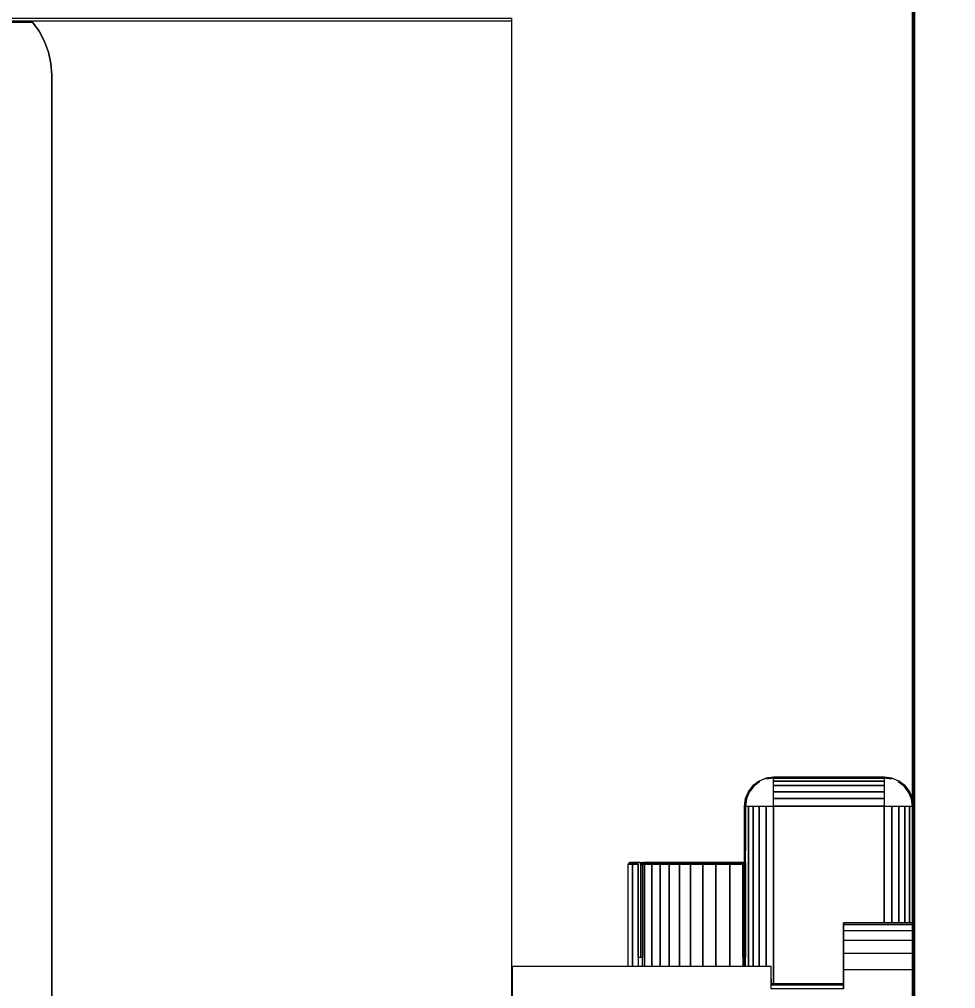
# Model space of a CAD drawing. Header units: millimetres. Extents: x 81693 to 98868, y 6565 to 11437.
# Drawn here: x 83403.43 to 83419.52, y 10777.31 to 10793.96 of the extents above; entities that cross this region are included whole.
import ezdxf

# ---------------------------------------------------------------- set-up
doc = ezdxf.new("R2010")
doc.units = ezdxf.units.MM
for name, color, linetype, lineweight in [('Cotas', 12, 'Continuous', 5), ('Moveis', 1, 'Continuous', 9), ('Parede Baixa', 5, 'Continuous', 50)]:
    doc.layers.add(name, color=color, linetype=linetype, lineweight=lineweight)
doc.layers.add('Piso', color=55, linetype='Continuous')
doc.styles.add('Valéria', font='romantic.ttf', dxfattribs={"height": 10})
doc.dimstyles.new('Cota - 50', dxfattribs={"dimtxt": 10, "dimasz": 5, "dimexe": 10, "dimexo": 20, "dimgap": 5, "dimtad": 1, "dimtxsty": 'Valéria', "dimblk": 'DOT', "dimcen": 0, "dimclrd": 12, "dimclre": 12, "dimclrt": 2, "dimazin": 2, "dimtfac": 1, "dimtix": 1, "dimtmove": 0, "dimatfit": 3, "dimldrblk": 'DOT', "dimfxl": 1, "dimarcsym": 0})

# ---------------------------------------------------------------- blocks, each defined once
blk = doc.blocks.new('gg')
at = {"layer": 'Cotas'}
for p, q in [((49164.714, 7867.889), (49164.593, 7867.839)), ((49164.714, 7867.889), (49164.843, 7867.906)), ((49164.843, 7867.906), (49166.743, 7867.906)), ((49166.873, 7867.889), (49166.743, 7867.906)), ((49166.993, 7867.839), (49166.873, 7867.889)), ((49164.41, 7867.656), (49164.49, 7867.76)), ((49164.49, 7867.76), (49164.593, 7867.839)), ((49167.097, 7867.76), (49166.993, 7867.839)), ((49167.176, 7867.656), (49167.097, 7867.76)), ((49164.36, 7867.536), (49164.41, 7867.656)), ((49167.226, 7867.536), (49167.176, 7867.656)), ((49164.343, 7867.406), (49164.36, 7867.536)), ((49164.343, 7867.406), (49164.343, 7866.639)), ((49167.243, 7867.406), (49167.226, 7867.536)), ((49164.343, 7866.639), (49164.36, 7866.639)), ((49164.343, 7866.439), (49164.343, 7866.639)), ((49162.346, 7866.409), (49162.348, 7866.416)), ((49162.346, 7864.809), (49162.346, 7866.409)), ((49162.372, 7866.409), (49162.346, 7866.409)), ((49162.35, 7866.424), (49162.348, 7866.416)), ((49162.355, 7866.43), (49162.35, 7866.424)), ((49162.361, 7866.435), (49162.355, 7866.43)), ((49162.368, 7866.438), (49162.361, 7866.435)), ((49162.375, 7866.439), (49162.368, 7866.438)), ((49162.372, 7866.417), (49162.373, 7866.424)), ((49162.372, 7866.409), (49162.372, 7866.417)), ((49162.373, 7866.43), (49162.374, 7866.435)), ((49162.373, 7866.424), (49162.373, 7866.43)), ((49162.374, 7866.435), (49162.375, 7866.439)), ((49162.375, 7866.439), (49162.543, 7866.439)), ((49162.566, 7866.435), (49162.543, 7866.439)), ((49162.552, 7866.417), (49162.555, 7866.424)), ((49162.553, 7866.409), (49162.552, 7866.417)), ((49162.557, 7866.409), (49162.553, 7866.409)), ((49162.555, 7866.424), (49162.56, 7866.43)), ((49162.563, 7866.409), (49162.557, 7866.409)), ((49162.56, 7866.43), (49162.566, 7866.435)), ((49162.588, 7866.409), (49162.563, 7866.409)), ((49162.566, 7866.435), (49162.574, 7866.438)), ((49162.574, 7866.438), (49162.581, 7866.439)), ((49162.581, 7866.439), (49162.584, 7866.435)), ((49162.584, 7866.435), (49162.584, 7866.43)), ((49162.603, 7866.435), (49162.584, 7866.435)), ((49162.584, 7866.43), (49162.585, 7866.424)), ((49162.585, 7866.424), (49162.585, 7866.417)), ((49162.585, 7866.417), (49162.588, 7866.409)), ((49162.589, 7866.417), (49162.588, 7866.409)), ((49162.588, 7864.809), (49162.588, 7866.409)), ((49162.592, 7866.424), (49162.589, 7866.417)), ((49162.597, 7866.43), (49162.592, 7866.424)), ((49162.603, 7866.435), (49162.597, 7866.43)), ((49162.611, 7866.438), (49162.603, 7866.435)), ((49162.616, 7866.435), (49162.611, 7866.438)), ((49162.614, 7866.417), (49162.615, 7866.424)), ((49162.614, 7866.409), (49162.614, 7866.417)), ((49162.615, 7866.43), (49162.616, 7866.435)), ((49162.615, 7866.424), (49162.615, 7866.43)), ((49162.616, 7866.435), (49162.618, 7866.439)), ((49164.312, 7866.439), (49162.618, 7866.439)), ((49164.321, 7866.438), (49164.312, 7866.439)), ((49164.313, 7866.435), (49164.312, 7866.439)), ((49164.313, 7866.409), (49164.313, 7866.435)), ((49164.328, 7866.409), (49164.313, 7866.409)), ((49164.328, 7866.435), (49164.321, 7866.438)), ((49164.327, 7866.417), (49164.328, 7866.409)), ((49164.327, 7866.417), (49164.338, 7866.417)), ((49164.334, 7866.43), (49164.328, 7866.435)), ((49164.334, 7866.409), (49164.328, 7866.409)), ((49164.339, 7866.424), (49164.334, 7866.43)), ((49164.334, 7866.409), (49164.339, 7866.409)), ((49164.338, 7866.417), (49164.339, 7866.424)), ((49164.339, 7866.409), (49164.338, 7866.417)), ((49164.339, 7866.424), (49164.343, 7866.439)), ((49164.342, 7866.417), (49164.339, 7866.424)), ((49164.339, 7866.409), (49164.343, 7866.409)), ((49164.343, 7864.809), (49164.339, 7866.409)), ((49164.343, 7866.409), (49164.342, 7866.417)), ((49164.36, 7866.439), (49164.343, 7866.439)), ((49164.343, 7864.809), (49164.343, 7866.409)), ((49166.043, 7865.406), (49166.043, 7865.373)), ((49166.743, 7865.406), (49166.043, 7865.406)), ((49166.873, 7865.406), (49166.743, 7865.406)), ((49166.993, 7865.406), (49166.873, 7865.406)), ((49167.097, 7865.406), (49166.993, 7865.406)), ((49167.176, 7865.406), (49167.097, 7865.406)), ((49167.226, 7865.406), (49167.176, 7865.406)), ((49167.243, 7865.406), (49167.226, 7865.406)), ((49166.043, 7865.373), (49166.043, 7865.272)), ((49166.043, 7865.272), (49166.043, 7865.107)), ((49166.043, 7865.107), (49166.043, 7864.881)), ((49162.346, 7864.784), (49162.346, 7864.809)), ((49162.346, 7864.711), (49162.346, 7864.784)), ((49162.557, 7864.809), (49162.513, 7864.809)), ((49162.588, 7864.809), (49162.563, 7864.809)), ((49162.588, 7864.784), (49162.588, 7864.809)), ((49162.588, 7864.711), (49162.588, 7864.784)), ((49164.328, 7864.809), (49164.313, 7864.809)), ((49164.343, 7864.809), (49164.334, 7864.809)), ((49164.36, 7864.809), (49164.343, 7864.809)), ((49164.343, 7864.784), (49164.343, 7864.809)), ((49164.343, 7864.711), (49164.343, 7864.784)), ((49166.043, 7864.881), (49166.043, 7864.601)), ((49162.346, 7864.656), (49160.343, 7864.656)), ((49162.346, 7864.656), (49162.346, 7864.711)), ((49162.42, 7864.656), (49162.346, 7864.656)), ((49162.513, 7864.656), (49162.42, 7864.656)), ((49162.557, 7864.656), (49162.513, 7864.656)), ((49162.563, 7864.656), (49162.557, 7864.656)), ((49162.588, 7864.656), (49162.563, 7864.656)), ((49162.588, 7864.656), (49162.588, 7864.711)), ((49162.623, 7864.656), (49162.588, 7864.656)), ((49162.749, 7864.656), (49162.623, 7864.656)), ((49162.891, 7864.656), (49162.749, 7864.656)), ((49163.05, 7864.656), (49162.891, 7864.656)), ((49163.226, 7864.656), (49163.05, 7864.656)), ((49163.417, 7864.656), (49163.226, 7864.656)), ((49163.625, 7864.656), (49163.417, 7864.656)), ((49163.848, 7864.656), (49163.625, 7864.656)), ((49164.088, 7864.656), (49163.848, 7864.656)), ((49164.313, 7864.656), (49164.088, 7864.656)), ((49164.328, 7864.656), (49164.313, 7864.656)), ((49164.334, 7864.656), (49164.328, 7864.656)), ((49164.343, 7864.656), (49164.334, 7864.656)), ((49164.343, 7864.656), (49164.343, 7864.711)), ((49164.36, 7864.656), (49164.343, 7864.656)), ((49164.41, 7864.656), (49164.36, 7864.656)), ((49164.49, 7864.656), (49164.41, 7864.656)), ((49164.593, 7864.656), (49164.49, 7864.656)), ((49164.714, 7864.656), (49164.593, 7864.656)), ((49164.803, 7864.656), (49164.714, 7864.656)), ((49164.803, 7864.632), (49164.803, 7864.656)), ((49164.803, 7864.559), (49164.803, 7864.632)), ((49166.043, 7864.601), (49166.043, 7864.356)), ((49164.803, 7864.438), (49164.803, 7864.559)), ((49164.803, 7864.356), (49164.803, 7864.438)), ((49164.843, 7864.356), (49164.803, 7864.356)), ((49164.803, 7864.336), (49164.803, 7864.356)), ((49164.803, 7864.273), (49164.803, 7864.336)), ((49166.043, 7864.356), (49164.843, 7864.356)), ((49166.043, 7864.356), (49166.043, 7864.336)), ((49166.043, 7864.336), (49166.043, 7864.273))]:
    blk.add_line(p, q, dxfattribs=at)
for points, invisible_edges in [([(49163.989, 7885.604), (49164.312, 7866.439), (49162.618, 7866.439)], 13), ([(49163.989, 7885.604), (49164.312, 7866.439), (49162.618, 7866.439)], 13), ([(49163.989, 7885.604), (49164.312, 7866.439), (49162.618, 7866.439)], 13), ([(49163.989, 7885.604), (49164.312, 7866.439), (49162.618, 7866.439)], 13), ([(49163.989, 7885.604), (49164.312, 7866.439), (49162.618, 7866.439)], 13), ([(49163.989, 7885.604), (49167.176, 7867.656), (49167.097, 7867.76)], 13), ([(49163.989, 7885.604), (49167.097, 7867.76), (49166.993, 7867.839)], 13), ([(49163.989, 7885.604), (49166.993, 7867.839), (49166.873, 7867.889)], 13), ([(49163.989, 7885.604), (49166.873, 7867.889), (49166.743, 7867.906)], 13), ([(49163.989, 7885.604), (49166.743, 7867.906), (49164.843, 7867.906)], 13), ([(49163.989, 7885.604), (49164.843, 7867.906), (49164.714, 7867.889)], 13), ([(49163.989, 7885.604), (49164.714, 7867.889), (49164.593, 7867.839)], 13), ([(49163.989, 7885.604), (49164.593, 7867.839), (49164.49, 7867.76)], 13), ([(49163.989, 7885.604), (49164.49, 7867.76), (49164.41, 7867.656)], 13), ([(49163.989, 7885.604), (49164.41, 7867.656), (49164.36, 7867.536)], 13), ([(49163.989, 7885.604), (49164.36, 7867.536), (49164.343, 7867.406)], 13), ([(49163.989, 7885.604), (49164.339, 7866.424), (49164.334, 7866.43)], 13), ([(49163.989, 7885.604), (49164.334, 7866.43), (49164.328, 7866.435)], 13), ([(49163.989, 7885.604), (49164.328, 7866.435), (49164.321, 7866.438)], 13), ([(49163.989, 7885.604), (49164.321, 7866.438), (49164.312, 7866.439)], 13), ([(49163.989, 7885.604), (49167.176, 7867.656), (49167.097, 7867.76)], 13), ([(49163.989, 7885.604), (49167.097, 7867.76), (49166.993, 7867.839)], 13), ([(49163.989, 7885.604), (49166.993, 7867.839), (49166.873, 7867.889)], 13), ([(49163.989, 7885.604), (49166.873, 7867.889), (49166.743, 7867.906)], 13), ([(49163.989, 7885.604), (49166.743, 7867.906), (49164.843, 7867.906)], 13), ([(49163.989, 7885.604), (49164.843, 7867.906), (49164.714, 7867.889)], 13), ([(49163.989, 7885.604), (49164.714, 7867.889), (49164.593, 7867.839)], 13), ([(49163.989, 7885.604), (49164.593, 7867.839), (49164.49, 7867.76)], 13), ([(49163.989, 7885.604), (49164.49, 7867.76), (49164.41, 7867.656)], 13), ([(49163.989, 7885.604), (49164.41, 7867.656), (49164.36, 7867.536)], 13), ([(49163.989, 7885.604), (49164.36, 7867.536), (49164.343, 7867.406)], 13), ([(49163.989, 7885.604), (49164.339, 7866.424), (49164.334, 7866.43)], 13), ([(49163.989, 7885.604), (49164.334, 7866.43), (49164.328, 7866.435)], 13), ([(49163.989, 7885.604), (49164.328, 7866.435), (49164.321, 7866.438)], 13), ([(49163.989, 7885.604), (49164.321, 7866.438), (49164.312, 7866.439)], 13), ([(49163.989, 7885.604), (49167.176, 7867.656), (49167.097, 7867.76)], 13), ([(49163.989, 7885.604), (49167.097, 7867.76), (49166.993, 7867.839)], 13), ([(49163.989, 7885.604), (49166.993, 7867.839), (49166.873, 7867.889)], 13), ([(49163.989, 7885.604), (49166.873, 7867.889), (49166.743, 7867.906)], 13), ([(49163.989, 7885.604), (49166.743, 7867.906), (49164.843, 7867.906)], 13), ([(49163.989, 7885.604), (49164.843, 7867.906), (49164.714, 7867.889)], 13), ([(49163.989, 7885.604), (49164.714, 7867.889), (49164.593, 7867.839)], 13), ([(49163.989, 7885.604), (49164.593, 7867.839), (49164.49, 7867.76)], 13), ([(49163.989, 7885.604), (49164.49, 7867.76), (49164.41, 7867.656)], 13), ([(49163.989, 7885.604), (49164.41, 7867.656), (49164.36, 7867.536)], 13), ([(49163.989, 7885.604), (49164.36, 7867.536), (49164.343, 7867.406)], 13), ([(49163.989, 7885.604), (49164.339, 7866.424), (49164.334, 7866.43)], 13), ([(49163.989, 7885.604), (49164.334, 7866.43), (49164.328, 7866.435)], 13), ([(49163.989, 7885.604), (49164.328, 7866.435), (49164.321, 7866.438)], 13), ([(49163.989, 7885.604), (49164.321, 7866.438), (49164.312, 7866.439)], 13), ([(49163.989, 7885.604), (49167.176, 7867.656), (49167.097, 7867.76)], 13), ([(49163.989, 7885.604), (49167.097, 7867.76), (49166.993, 7867.839)], 13), ([(49163.989, 7885.604), (49166.993, 7867.839), (49166.873, 7867.889)], 13), ([(49163.989, 7885.604), (49166.873, 7867.889), (49166.743, 7867.906)], 13), ([(49163.989, 7885.604), (49166.743, 7867.906), (49164.843, 7867.906)], 13), ([(49163.989, 7885.604), (49164.843, 7867.906), (49164.714, 7867.889)], 13), ([(49163.989, 7885.604), (49164.714, 7867.889), (49164.593, 7867.839)], 13), ([(49163.989, 7885.604), (49164.593, 7867.839), (49164.49, 7867.76)], 13), ([(49163.989, 7885.604), (49164.49, 7867.76), (49164.41, 7867.656)], 13), ([(49163.989, 7885.604), (49164.41, 7867.656), (49164.36, 7867.536)], 13), ([(49163.989, 7885.604), (49164.36, 7867.536), (49164.343, 7867.406)], 13), ([(49163.989, 7885.604), (49164.339, 7866.424), (49164.334, 7866.43)], 13), ([(49163.989, 7885.604), (49164.334, 7866.43), (49164.328, 7866.435)], 13), ([(49163.989, 7885.604), (49164.328, 7866.435), (49164.321, 7866.438)], 13), ([(49163.989, 7885.604), (49164.321, 7866.438), (49164.312, 7866.439)], 13), ([(49163.989, 7885.604), (49167.176, 7867.656), (49167.097, 7867.76)], 13), ([(49163.989, 7885.604), (49167.097, 7867.76), (49166.993, 7867.839)], 13), ([(49163.989, 7885.604), (49166.993, 7867.839), (49166.873, 7867.889)], 13), ([(49163.989, 7885.604), (49166.873, 7867.889), (49166.743, 7867.906)], 13), ([(49163.989, 7885.604), (49166.743, 7867.906), (49164.843, 7867.906)], 13), ([(49163.989, 7885.604), (49164.843, 7867.906), (49164.714, 7867.889)], 13), ([(49163.989, 7885.604), (49164.714, 7867.889), (49164.593, 7867.839)], 13), ([(49163.989, 7885.604), (49164.593, 7867.839), (49164.49, 7867.76)], 13), ([(49163.989, 7885.604), (49164.49, 7867.76), (49164.41, 7867.656)], 13), ([(49163.989, 7885.604), (49164.41, 7867.656), (49164.36, 7867.536)], 13), ([(49163.989, 7885.604), (49164.36, 7867.536), (49164.343, 7867.406)], 13), ([(49163.989, 7885.604), (49164.339, 7866.424), (49164.334, 7866.43)], 13), ([(49163.989, 7885.604), (49164.334, 7866.43), (49164.328, 7866.435)], 13), ([(49163.989, 7885.604), (49164.328, 7866.435), (49164.321, 7866.438)], 13), ([(49163.989, 7885.604), (49164.321, 7866.438), (49164.312, 7866.439)], 13), ([(49167.176, 7867.656), (49167.226, 7885.604), (49167.226, 7867.536)], 3), ([(49167.176, 7867.656), (49167.226, 7885.604), (49167.226, 7867.536)], 3), ([(49167.176, 7867.656), (49167.226, 7885.604), (49167.226, 7867.536)], 3), ([(49167.176, 7867.656), (49167.226, 7885.604), (49167.226, 7867.536)], 3), ([(49167.176, 7867.656), (49167.226, 7885.604), (49167.226, 7867.536)], 3), ([(49162.109, 7885.379), (49162.35, 7866.424), (49162.348, 7866.416)], 13), ([(49162.109, 7885.379), (49162.348, 7866.416), (49162.346, 7866.409)], 13), ([(49162.109, 7885.379), (49162.35, 7866.424), (49162.348, 7866.416)], 13), ([(49162.109, 7885.379), (49162.348, 7866.416), (49162.346, 7866.409)], 13), ([(49162.109, 7885.379), (49162.35, 7866.424), (49162.348, 7866.416)], 13), ([(49162.109, 7885.379), (49162.348, 7866.416), (49162.346, 7866.409)], 13), ([(49162.109, 7885.379), (49162.35, 7866.424), (49162.348, 7866.416)], 13), ([(49162.109, 7885.379), (49162.348, 7866.416), (49162.346, 7866.409)], 13), ([(49162.109, 7885.379), (49162.35, 7866.424), (49162.348, 7866.416)], 13), ([(49162.109, 7885.379), (49162.348, 7866.416), (49162.346, 7866.409)], 13), ([(49162.351, 7885.426), (49162.355, 7866.43), (49162.35, 7866.424)], 13), ([(49162.351, 7885.426), (49162.355, 7866.43), (49162.35, 7866.424)], 13), ([(49162.351, 7885.426), (49162.355, 7866.43), (49162.35, 7866.424)], 13), ([(49162.351, 7885.426), (49162.355, 7866.43), (49162.35, 7866.424)], 13), ([(49162.351, 7885.426), (49162.355, 7866.43), (49162.35, 7866.424)], 13), ([(49162.351, 7885.426), (49162.543, 7866.439), (49162.375, 7866.439)], 13), ([(49162.351, 7885.426), (49162.375, 7866.439), (49162.368, 7866.438)], 13), ([(49162.351, 7885.426), (49162.368, 7866.438), (49162.361, 7866.435)], 13), ([(49162.351, 7885.426), (49162.361, 7866.435), (49162.355, 7866.43)], 13), ([(49162.351, 7885.426), (49162.543, 7866.439), (49162.375, 7866.439)], 13), ([(49162.351, 7885.426), (49162.375, 7866.439), (49162.368, 7866.438)], 13), ([(49162.351, 7885.426), (49162.368, 7866.438), (49162.361, 7866.435)], 13), ([(49162.351, 7885.426), (49162.361, 7866.435), (49162.355, 7866.43)], 13), ([(49162.351, 7885.426), (49162.543, 7866.439), (49162.375, 7866.439)], 13), ([(49162.351, 7885.426), (49162.375, 7866.439), (49162.368, 7866.438)], 13), ([(49162.351, 7885.426), (49162.368, 7866.438), (49162.361, 7866.435)], 13), ([(49162.351, 7885.426), (49162.361, 7866.435), (49162.355, 7866.43)], 13), ([(49162.351, 7885.426), (49162.543, 7866.439), (49162.375, 7866.439)], 13), ([(49162.351, 7885.426), (49162.375, 7866.439), (49162.368, 7866.438)], 13), ([(49162.351, 7885.426), (49162.368, 7866.438), (49162.361, 7866.435)], 13), ([(49162.351, 7885.426), (49162.361, 7866.435), (49162.355, 7866.43)], 13), ([(49162.351, 7885.426), (49162.543, 7866.439), (49162.375, 7866.439)], 13), ([(49162.351, 7885.426), (49162.375, 7866.439), (49162.368, 7866.438)], 13), ([(49162.351, 7885.426), (49162.368, 7866.438), (49162.361, 7866.435)], 13), ([(49162.351, 7885.426), (49162.361, 7866.435), (49162.355, 7866.43)], 13), ([(49162.555, 7885.471), (49162.566, 7866.435), (49162.543, 7866.439)], 13), ([(49162.555, 7885.471), (49162.566, 7866.435), (49162.543, 7866.439)], 13), ([(49162.555, 7885.471), (49162.566, 7866.435), (49162.543, 7866.439)], 13), ([(49162.555, 7885.471), (49162.566, 7866.435), (49162.543, 7866.439)], 13), ([(49162.555, 7885.471), (49162.566, 7866.435), (49162.543, 7866.439)], 13), ([(49162.555, 7885.471), (49162.618, 7866.439), (49162.616, 7866.435)], 13), ([(49162.555, 7885.471), (49162.616, 7866.435), (49162.611, 7866.438)], 13), ([(49162.555, 7885.471), (49162.611, 7866.438), (49162.603, 7866.435)], 13), ([(49162.555, 7885.471), (49162.603, 7866.435), (49162.584, 7866.435)], 13), ([(49162.555, 7885.471), (49162.584, 7866.435), (49162.581, 7866.439)], 13), ([(49162.555, 7885.471), (49162.581, 7866.439), (49162.574, 7866.438)], 13), ([(49162.555, 7885.471), (49162.574, 7866.438), (49162.566, 7866.435)], 13), ([(49162.555, 7885.471), (49162.618, 7866.439), (49162.616, 7866.435)], 13), ([(49162.555, 7885.471), (49162.616, 7866.435), (49162.611, 7866.438)], 13), ([(49162.555, 7885.471), (49162.611, 7866.438), (49162.603, 7866.435)], 13), ([(49162.555, 7885.471), (49162.603, 7866.435), (49162.584, 7866.435)], 13), ([(49162.555, 7885.471), (49162.584, 7866.435), (49162.581, 7866.439)], 13), ([(49162.555, 7885.471), (49162.581, 7866.439), (49162.574, 7866.438)], 13), ([(49162.555, 7885.471), (49162.574, 7866.438), (49162.566, 7866.435)], 13), ([(49162.555, 7885.471), (49162.618, 7866.439), (49162.616, 7866.435)], 13), ([(49162.555, 7885.471), (49162.616, 7866.435), (49162.611, 7866.438)], 13), ([(49162.555, 7885.471), (49162.611, 7866.438), (49162.603, 7866.435)], 13), ([(49162.555, 7885.471), (49162.603, 7866.435), (49162.584, 7866.435)], 13), ([(49162.555, 7885.471), (49162.584, 7866.435), (49162.581, 7866.439)], 13), ([(49162.555, 7885.471), (49162.581, 7866.439), (49162.574, 7866.438)], 13), ([(49162.555, 7885.471), (49162.574, 7866.438), (49162.566, 7866.435)], 13), ([(49162.555, 7885.471), (49162.618, 7866.439), (49162.616, 7866.435)], 13), ([(49162.555, 7885.471), (49162.616, 7866.435), (49162.611, 7866.438)], 13), ([(49162.555, 7885.471), (49162.611, 7866.438), (49162.603, 7866.435)], 13), ([(49162.555, 7885.471), (49162.603, 7866.435), (49162.584, 7866.435)], 13), ([(49162.555, 7885.471), (49162.584, 7866.435), (49162.581, 7866.439)], 13), ([(49162.555, 7885.471), (49162.581, 7866.439), (49162.574, 7866.438)], 13), ([(49162.555, 7885.471), (49162.574, 7866.438), (49162.566, 7866.435)], 13), ([(49162.555, 7885.471), (49162.618, 7866.439), (49162.616, 7866.435)], 13), ([(49162.555, 7885.471), (49162.616, 7866.435), (49162.611, 7866.438)], 13), ([(49162.555, 7885.471), (49162.611, 7866.438), (49162.603, 7866.435)], 13), ([(49162.555, 7885.471), (49162.603, 7866.435), (49162.584, 7866.435)], 13), ([(49162.555, 7885.471), (49162.584, 7866.435), (49162.581, 7866.439)], 13), ([(49162.555, 7885.471), (49162.581, 7866.439), (49162.574, 7866.438)], 13), ([(49162.555, 7885.471), (49162.574, 7866.438), (49162.566, 7866.435)], 13), ([(49164.843, 7867.906), (49164.718, 7867.873), (49164.714, 7867.889)], 1), ([(49164.843, 7867.906), (49164.843, 7867.889), (49164.718, 7867.873)], 13), ([(49166.743, 7867.906), (49166.743, 7867.889), (49164.843, 7867.889)], 13), ([(49166.743, 7867.906), (49164.843, 7867.889), (49164.843, 7867.906)], 3), ([(49164.843, 7867.839), (49166.743, 7867.889), (49166.743, 7867.839)], 1), ([(49166.743, 7867.889), (49164.843, 7867.839), (49164.843, 7867.889)], 1), ([(49166.868, 7867.873), (49166.743, 7867.906), (49166.873, 7867.889)], 1), ([(49166.743, 7867.906), (49166.868, 7867.873), (49166.743, 7867.889)], 13), ([(49164.49, 7867.76), (49164.425, 7867.648), (49164.41, 7867.656)], 3), ([(49164.49, 7867.76), (49164.502, 7867.748), (49164.425, 7867.648)], 13), ([(49164.593, 7867.839), (49164.502, 7867.748), (49164.49, 7867.76)], 3), ([(49164.502, 7867.748), (49164.593, 7867.839), (49164.602, 7867.825)], 1), ([(49164.843, 7867.76), (49166.743, 7867.839), (49166.743, 7867.76)], 1), ([(49166.743, 7867.839), (49164.843, 7867.76), (49164.843, 7867.839)], 1), ([(49164.843, 7867.656), (49166.743, 7867.76), (49166.743, 7867.656)], 1), ([(49166.743, 7867.76), (49164.843, 7867.656), (49164.843, 7867.76)], 1), ([(49166.993, 7867.839), (49167.085, 7867.748), (49166.985, 7867.825)], 1), ([(49167.097, 7867.76), (49167.085, 7867.748), (49166.993, 7867.839)], 3), ([(49167.097, 7867.76), (49167.162, 7867.648), (49167.085, 7867.748)], 13), ([(49167.176, 7867.656), (49167.162, 7867.648), (49167.097, 7867.76)], 3), ([(49164.41, 7867.656), (49164.377, 7867.531), (49164.36, 7867.536)], 3), ([(49164.41, 7867.656), (49164.425, 7867.648), (49164.377, 7867.531)], 13), ([(49164.843, 7867.536), (49166.743, 7867.656), (49166.743, 7867.536)], 1), ([(49166.743, 7867.656), (49164.843, 7867.536), (49164.843, 7867.656)], 1), ([(49167.176, 7867.656), (49167.21, 7867.531), (49167.162, 7867.648)], 13), ([(49167.226, 7867.536), (49167.21, 7867.531), (49167.176, 7867.656)], 3), ([(49164.343, 7866.639), (49164.339, 7866.424), (49164.343, 7867.406)], 3), ([(49164.343, 7866.639), (49164.339, 7866.424), (49164.343, 7867.406)], 3), ([(49164.343, 7866.639), (49164.339, 7866.424), (49164.343, 7867.406)], 3), ([(49164.343, 7866.639), (49164.339, 7866.424), (49164.343, 7867.406)], 3), ([(49164.343, 7866.639), (49164.339, 7866.424), (49164.343, 7867.406)], 3), ([(49164.36, 7867.536), (49164.343, 7866.639), (49164.343, 7867.406)], 1), ([(49164.343, 7866.639), (49164.36, 7867.406), (49164.36, 7866.639)], 1), ([(49164.36, 7867.536), (49164.377, 7867.531), (49164.36, 7867.406)], 13), ([(49164.36, 7864.656), (49164.41, 7867.406), (49164.41, 7864.656)], 1), ([(49164.41, 7867.406), (49164.36, 7864.656), (49164.36, 7867.406)], 3), ([(49164.36, 7867.406), (49164.36, 7864.656), (49164.36, 7864.711)], 13), ([(49164.36, 7867.406), (49164.36, 7864.711), (49164.36, 7864.784)], 13), ([(49164.36, 7867.406), (49164.36, 7864.784), (49164.36, 7864.809)], 13), ([(49164.36, 7867.406), (49164.36, 7864.809), (49164.36, 7866.439)], 13), ([(49164.36, 7867.406), (49164.36, 7866.439), (49164.36, 7866.639)], 1), ([(49164.41, 7864.656), (49164.49, 7867.406), (49164.49, 7864.656)], 1), ([(49164.49, 7867.406), (49164.41, 7864.656), (49164.41, 7867.406)], 1), ([(49164.49, 7864.656), (49164.593, 7867.406), (49164.593, 7864.656)], 1), ([(49164.593, 7867.406), (49164.49, 7864.656), (49164.49, 7867.406)], 1), ([(49164.593, 7864.656), (49164.714, 7867.406), (49164.714, 7864.656)], 1), ([(49164.714, 7867.406), (49164.593, 7864.656), (49164.593, 7867.406)], 1), ([(49164.843, 7867.406), (49164.803, 7864.656), (49164.714, 7867.406)], 3), ([(49164.714, 7867.406), (49164.803, 7864.656), (49164.714, 7864.656)], 1), ([(49164.803, 7864.356), (49164.843, 7867.406), (49164.843, 7864.356)], 1), ([(49166.743, 7867.406), (49164.843, 7867.536), (49166.743, 7867.536)], 1), ([(49164.843, 7867.536), (49166.743, 7867.406), (49164.843, 7867.406)], 1), ([(49166.743, 7867.406), (49166.043, 7865.406), (49164.843, 7867.406)], 3), ([(49164.843, 7867.406), (49166.043, 7865.406), (49164.843, 7864.356)], 3), ([(49166.043, 7865.406), (49166.743, 7867.406), (49166.743, 7865.406)], 1), ([(49166.743, 7865.406), (49166.873, 7867.406), (49166.873, 7865.406)], 1), ([(49166.873, 7867.406), (49166.743, 7865.406), (49166.743, 7867.406)], 1), ([(49166.873, 7865.406), (49166.993, 7867.406), (49166.993, 7865.406)], 1), ([(49166.993, 7867.406), (49166.873, 7865.406), (49166.873, 7867.406)], 1), ([(49166.993, 7865.406), (49167.097, 7867.406), (49167.097, 7865.406)], 1), ([(49167.097, 7867.406), (49166.993, 7865.406), (49166.993, 7867.406)], 1), ([(49167.097, 7865.406), (49167.176, 7867.406), (49167.176, 7865.406)], 1), ([(49167.176, 7867.406), (49167.097, 7865.406), (49167.097, 7867.406)], 1), ([(49167.176, 7865.406), (49167.226, 7867.406), (49167.226, 7865.406)], 1), ([(49167.226, 7867.406), (49167.176, 7865.406), (49167.176, 7867.406)], 1), ([(49167.226, 7867.536), (49167.226, 7867.406), (49167.21, 7867.531)], 13), ([(49167.243, 7867.406), (49167.226, 7865.406), (49167.226, 7867.536)], 3), ([(49167.226, 7867.536), (49167.226, 7865.406), (49167.226, 7867.406)], 13), ([(49164.339, 7866.424), (49164.343, 7866.639), (49164.343, 7866.439)], 1), ([(49164.339, 7866.424), (49164.343, 7866.639), (49164.343, 7866.439)], 1), ([(49164.339, 7866.424), (49164.343, 7866.639), (49164.343, 7866.439)], 1), ([(49164.339, 7866.424), (49164.343, 7866.639), (49164.343, 7866.439)], 1), ([(49164.339, 7866.424), (49164.343, 7866.639), (49164.343, 7866.439)], 1), ([(49162.346, 7864.656), (49162.42, 7866.409), (49162.42, 7864.656)], 1), ([(49162.42, 7866.409), (49162.346, 7864.656), (49162.372, 7866.409)], 3), ([(49162.372, 7866.409), (49162.346, 7864.656), (49162.346, 7866.409)], 3), ([(49162.346, 7866.409), (49162.346, 7864.656), (49162.346, 7864.711)], 13), ([(49162.346, 7866.409), (49162.346, 7864.711), (49162.346, 7864.784)], 13), ([(49162.346, 7866.409), (49162.346, 7864.784), (49162.346, 7864.809)], 1), ([(49162.375, 7866.439), (49162.42, 7866.409), (49162.372, 7866.409)], 13), ([(49162.375, 7866.439), (49162.372, 7866.409), (49162.374, 7866.435)], 3), ([(49162.374, 7866.435), (49162.372, 7866.409), (49162.373, 7866.43)], 3), ([(49162.373, 7866.43), (49162.372, 7866.409), (49162.373, 7866.424)], 3), ([(49162.373, 7866.424), (49162.372, 7866.409), (49162.372, 7866.417)], 1), ([(49162.543, 7866.439), (49162.513, 7866.409), (49162.375, 7866.439)], 3), ([(49162.375, 7866.439), (49162.513, 7866.409), (49162.42, 7866.409)], 13), ([(49162.513, 7864.809), (49162.42, 7864.656), (49162.513, 7866.409)], 3), ([(49162.513, 7866.409), (49162.42, 7864.656), (49162.42, 7866.409)], 1), ([(49162.543, 7866.439), (49162.513, 7864.809), (49162.513, 7866.409)], 13), ([(49162.553, 7866.409), (49162.513, 7864.809), (49162.552, 7866.417)], 3), ([(49162.513, 7864.809), (49162.557, 7866.409), (49162.557, 7864.809)], 1), ([(49162.557, 7866.409), (49162.513, 7864.809), (49162.553, 7866.409)], 3), ([(49162.56, 7866.43), (49162.543, 7866.439), (49162.566, 7866.435)], 1), ([(49162.543, 7866.439), (49162.56, 7866.43), (49162.555, 7866.424)], 13), ([(49162.543, 7866.439), (49162.555, 7866.424), (49162.552, 7866.417)], 13), ([(49162.563, 7864.809), (49162.588, 7866.409), (49162.588, 7864.809)], 1), ([(49162.588, 7866.409), (49162.563, 7864.809), (49162.563, 7866.409)], 1), ([(49162.588, 7864.656), (49162.623, 7866.409), (49162.623, 7864.656)], 1), ([(49162.623, 7866.409), (49162.588, 7864.656), (49162.614, 7866.409)], 3), ([(49162.614, 7866.409), (49162.588, 7864.656), (49162.588, 7866.409)], 3), ([(49162.588, 7866.409), (49162.588, 7864.656), (49162.588, 7864.711)], 13), ([(49162.588, 7866.409), (49162.588, 7864.711), (49162.588, 7864.784)], 13), ([(49162.588, 7866.409), (49162.588, 7864.784), (49162.588, 7864.809)], 1), ([(49162.618, 7866.439), (49162.623, 7866.409), (49162.614, 7866.409)], 13), ([(49162.618, 7866.439), (49162.614, 7866.409), (49162.616, 7866.435)], 3), ([(49162.616, 7866.435), (49162.614, 7866.409), (49162.615, 7866.43)], 3), ([(49162.615, 7866.43), (49162.614, 7866.409), (49162.615, 7866.424)], 3), ([(49162.615, 7866.424), (49162.614, 7866.409), (49162.614, 7866.417)], 1), ([(49164.312, 7866.439), (49164.088, 7866.409), (49162.618, 7866.439)], 3), ([(49162.618, 7866.439), (49164.088, 7866.409), (49163.848, 7866.409)], 13), ([(49162.618, 7866.439), (49163.848, 7866.409), (49163.625, 7866.409)], 13), ([(49162.618, 7866.439), (49163.625, 7866.409), (49163.417, 7866.409)], 13), ([(49162.618, 7866.439), (49163.417, 7866.409), (49163.226, 7866.409)], 13), ([(49162.618, 7866.439), (49163.226, 7866.409), (49163.05, 7866.409)], 13), ([(49162.618, 7866.439), (49163.05, 7866.409), (49162.891, 7866.409)], 13), ([(49162.618, 7866.439), (49162.891, 7866.409), (49162.749, 7866.409)], 13), ([(49162.618, 7866.439), (49162.749, 7866.409), (49162.623, 7866.409)], 13), ([(49162.623, 7864.656), (49162.749, 7866.409), (49162.749, 7864.656)], 1), ([(49162.749, 7866.409), (49162.623, 7864.656), (49162.623, 7866.409)], 1), ([(49162.749, 7864.656), (49162.891, 7866.409), (49162.891, 7864.656)], 1), ([(49162.891, 7866.409), (49162.749, 7864.656), (49162.749, 7866.409)], 1), ([(49162.891, 7864.656), (49163.05, 7866.409), (49163.05, 7864.656)], 1), ([(49163.05, 7866.409), (49162.891, 7864.656), (49162.891, 7866.409)], 1), ([(49163.05, 7864.656), (49163.226, 7866.409), (49163.226, 7864.656)], 1), ([(49163.226, 7866.409), (49163.05, 7864.656), (49163.05, 7866.409)], 1), ([(49163.226, 7864.656), (49163.417, 7866.409), (49163.417, 7864.656)], 1), ([(49163.417, 7866.409), (49163.226, 7864.656), (49163.226, 7866.409)], 1), ([(49163.417, 7864.656), (49163.625, 7866.409), (49163.625, 7864.656)], 1), ([(49163.625, 7866.409), (49163.417, 7864.656), (49163.417, 7866.409)], 1), ([(49163.625, 7864.656), (49163.848, 7866.409), (49163.848, 7864.656)], 1), ([(49163.848, 7866.409), (49163.625, 7864.656), (49163.625, 7866.409)], 1), ([(49163.848, 7864.656), (49164.088, 7866.409), (49164.088, 7864.656)], 1), ([(49164.088, 7866.409), (49163.848, 7864.656), (49163.848, 7866.409)], 1), ([(49164.313, 7866.435), (49164.088, 7866.409), (49164.312, 7866.439)], 3), ([(49164.088, 7866.409), (49164.313, 7866.435), (49164.313, 7866.409)], 1), ([(49164.313, 7864.809), (49164.088, 7864.656), (49164.313, 7866.409)], 3), ([(49164.313, 7866.409), (49164.088, 7864.656), (49164.088, 7866.409)], 1), ([(49164.313, 7864.809), (49164.328, 7866.409), (49164.328, 7864.809)], 1), ([(49164.328, 7866.409), (49164.313, 7864.809), (49164.313, 7866.409)], 1), ([(49164.343, 7866.439), (49164.342, 7866.417), (49164.339, 7866.424)], 1), ([(49164.343, 7866.439), (49164.343, 7866.409), (49164.342, 7866.417)], 13), ([(49164.343, 7864.809), (49164.36, 7866.439), (49164.36, 7864.809)], 1), ([(49164.36, 7866.439), (49164.343, 7864.809), (49164.343, 7866.439)], 3), ([(49164.343, 7866.439), (49164.343, 7864.809), (49164.343, 7866.409)], 13), ([(49166.043, 7865.373), (49164.843, 7864.356), (49166.043, 7865.406)], 3), ([(49167.243, 7865.406), (49166.043, 7865.373), (49167.226, 7865.406)], 3), ([(49167.226, 7865.406), (49166.043, 7865.373), (49167.176, 7865.406)], 3), ([(49167.176, 7865.406), (49166.043, 7865.373), (49167.097, 7865.406)], 3), ([(49167.097, 7865.406), (49166.043, 7865.373), (49166.993, 7865.406)], 3), ([(49166.993, 7865.406), (49166.043, 7865.373), (49166.873, 7865.406)], 3), ([(49166.873, 7865.406), (49166.043, 7865.373), (49166.743, 7865.406)], 3), ([(49166.743, 7865.406), (49166.043, 7865.373), (49166.043, 7865.406)], 1), ([(49166.043, 7865.272), (49164.843, 7864.356), (49166.043, 7865.373)], 3), ([(49166.043, 7865.107), (49164.843, 7864.356), (49166.043, 7865.272)], 3), ([(49167.243, 7865.373), (49166.043, 7865.272), (49166.043, 7865.373)], 1), ([(49167.243, 7865.272), (49166.043, 7865.107), (49166.043, 7865.272)], 1), ([(49166.043, 7864.881), (49164.843, 7864.356), (49166.043, 7865.107)], 3), ([(49167.243, 7865.107), (49166.043, 7864.881), (49166.043, 7865.107)], 1), ([(49162.513, 7864.784), (49162.42, 7864.656), (49162.513, 7864.809)], 3), ([(49162.513, 7864.711), (49162.42, 7864.656), (49162.513, 7864.784)], 3), ([(49164.313, 7864.784), (49164.088, 7864.656), (49164.313, 7864.809)], 3), ([(49164.313, 7864.711), (49164.088, 7864.656), (49164.313, 7864.784)], 3), ([(49166.043, 7864.601), (49164.843, 7864.356), (49166.043, 7864.881)], 3), ([(49167.243, 7864.881), (49166.043, 7864.601), (49166.043, 7864.881)], 1), ([(49162.42, 7864.656), (49162.513, 7864.711), (49162.513, 7864.656)], 1), ([(49164.088, 7864.656), (49164.313, 7864.711), (49164.313, 7864.656)], 1), ([(49164.803, 7864.656), (49164.803, 7864.356), (49164.803, 7864.438)], 13), ([(49164.803, 7864.656), (49164.803, 7864.438), (49164.803, 7864.559)], 13), ([(49164.803, 7864.656), (49164.803, 7864.559), (49164.803, 7864.632)], 1), ([(49164.843, 7864.356), (49166.043, 7864.601), (49166.043, 7864.356)], 1), ([(49167.243, 7864.601), (49166.043, 7864.273), (49166.043, 7864.601)], 3), ([(49166.043, 7864.601), (49166.043, 7864.273), (49166.043, 7864.336)], 13), ([(49166.043, 7864.601), (49166.043, 7864.336), (49166.043, 7864.356)], 1), ([(49164.803, 7864.356), (49159.703, 7864.274), (49164.803, 7864.438)], 3), ([(49164.803, 7864.336), (49159.703, 7864.274), (49164.803, 7864.356)], 3), ([(49164.803, 7864.336), (49166.043, 7864.356), (49166.043, 7864.336)], 1), ([(49166.043, 7864.356), (49164.803, 7864.336), (49164.843, 7864.356)], 3), ([(49164.843, 7864.356), (49164.803, 7864.336), (49164.803, 7864.356)], 1), ([(49164.803, 7864.273), (49166.043, 7864.336), (49166.043, 7864.273)], 1), ([(49166.043, 7864.336), (49164.803, 7864.273), (49164.803, 7864.336)], 1)]:
    blk.add_3dface(points, dxfattribs=dict(at, invisible_edges=invisible_edges))
at = {"layer": 'Moveis'}
for p, q in [((49119.977, 7880.896), (49160.343, 7880.896)), ((49152.111, 7880.873), (49120.108, 7880.873)), ((49152.226, 7880.714), (49152.111, 7880.873)), ((49160.343, 7844.373), (49160.343, 7880.94)), ((49152.226, 7880.714), (49152.319, 7880.54)), ((49152.386, 7880.355), (49152.319, 7880.54)), ((49152.427, 7880.162), (49152.386, 7880.355)), ((49152.427, 7880.162), (49152.441, 7879.966)), ((49152.441, 7845.606), (49152.441, 7879.966))]:
    blk.add_line(p, q, dxfattribs=at)
for points, invisible_edges in [([(49160.343, 7880.94), (49119.977, 7880.896), (49119.977, 7880.94)], 3), ([(49160.343, 7880.896), (49152.111, 7880.873), (49119.977, 7880.896)], 3), ([(49119.977, 7880.896), (49152.111, 7880.873), (49120.108, 7880.873)], 13), ([(49152.111, 7880.873), (49151.986, 7844.568), (49120.108, 7880.873)], 3), ([(49120.108, 7880.873), (49151.986, 7844.568), (49151.784, 7844.417)], 13), ([(49152.111, 7880.873), (49152.178, 7844.786), (49151.986, 7844.568)], 13), ([(49152.111, 7880.873), (49160.343, 7880.896), (49152.226, 7880.714)], 3), ([(49152.226, 7880.714), (49152.178, 7844.786), (49152.111, 7880.873)], 3), ([(49152.226, 7880.714), (49160.343, 7880.896), (49152.319, 7880.54)], 3), ([(49152.319, 7880.54), (49152.178, 7844.786), (49152.226, 7880.714)], 3), ([(49152.319, 7880.54), (49152.322, 7845.039), (49152.178, 7844.786)], 13), ([(49152.386, 7880.355), (49152.322, 7845.039), (49152.319, 7880.54)], 3), ([(49152.319, 7880.54), (49159.503, 7863.049), (49152.386, 7880.355)], 3), ([(49152.386, 7880.355), (49152.411, 7845.316), (49152.322, 7845.039)], 13), ([(49152.427, 7880.162), (49152.411, 7845.316), (49152.386, 7880.355)], 3), ([(49152.386, 7880.355), (49159.503, 7863.049), (49152.427, 7880.162)], 3), ([(49152.441, 7879.966), (49152.411, 7845.316), (49152.427, 7880.162)], 3), ([(49152.427, 7880.162), (49159.503, 7863.049), (49152.441, 7879.966)], 3), ([(49152.411, 7845.316), (49152.441, 7879.966), (49152.441, 7845.606)], 1), ([(49152.441, 7879.966), (49159.503, 7863.049), (49152.441, 7845.606)], 3)]:
    blk.add_3dface(points, dxfattribs=dict(at, invisible_edges=invisible_edges))
at = {"layer": 'Piso'}
blk.add_line((49160.343, 7864.656), (49160.343, 7860.656), dxfattribs=at)
blk = doc.blocks.new('_Dot')
at = {"color": 0, "linetype": 'ByBlock', "lineweight": -2}
blk.add_line((-0.5, 0), (-1, 0), dxfattribs=at)
at = {"color": 0, "linetype": 'ByBlock', "const_width": 0.5}
blk.add_lwpolyline([(-0.25, 0, 1), (0.25, 0, 1)], format="xyb", close=True, dxfattribs=at)
blk = doc.blocks.new('*D550')
at = {"layer": 'Cotas', "color": 12, "lineweight": -2, "transparency": 16777216}
for p, q in [((83438.793, 10905.696), (83499.591, 10905.696)), ((83489.591, 10900.696), (83489.591, 10650.696)), ((83438.793, 10645.696), (83499.591, 10645.696))]:
    blk.add_line(p, q, dxfattribs=at)
at = {"layer": 'Defpoints', "color": 0, "transparency": 16777216}
for p in [(83418.793, 10905.696), (83418.793, 10645.696), (83489.591, 10645.696)]:
    blk.add_point(p, dxfattribs=at)
at = {"layer": 'Cotas', "color": 12, "lineweight": -2, "transparency": 16777216, "xscale": 5, "yscale": 5, "zscale": 5}
for p, rotation in [((83489.591, 10905.696), 90), ((83489.591, 10645.696), 270)]:
    blk.add_blockref('_Dot', p, dxfattribs=dict(at, rotation=rotation))
at = {"layer": 'Cotas', "color": 2, "transparency": 16777216, "insert": (83479.443, 10775.696), "char_height": 10, "attachment_point": 5, "rotation": 90, "style": 'Valéria'}
blk.add_mtext('260', dxfattribs=at)
blk = doc.blocks.new('*D605')
at = {"layer": 'Cotas', "color": 12, "lineweight": -2, "transparency": 16777216}
for p, q in [((83438.793, 10920.696), (83549.017, 10920.696)), ((83539.017, 10915.696), (83539.017, 8485.696)), ((83438.793, 8480.696), (83549.017, 8480.696))]:
    blk.add_line(p, q, dxfattribs=at)
at = {"layer": 'Defpoints', "color": 0, "transparency": 16777216}
for p in [(83418.793, 10920.696), (83418.793, 8480.696), (83539.017, 8480.696)]:
    blk.add_point(p, dxfattribs=at)
at = {"layer": 'Cotas', "color": 12, "lineweight": -2, "transparency": 16777216, "xscale": 5, "yscale": 5, "zscale": 5}
for p, rotation in [((83539.017, 10920.696), 90), ((83539.017, 8480.696), 270)]:
    blk.add_blockref('_Dot', p, dxfattribs=dict(at, rotation=rotation))
at = {"layer": 'Cotas', "color": 2, "transparency": 16777216, "insert": (83528.906, 9700.696), "char_height": 10, "attachment_point": 5, "rotation": 90, "style": 'Valéria'}
blk.add_mtext('2440', dxfattribs=at)
blk = doc.blocks.new('*D546')
at = {"layer": 'Cotas', "color": 12, "lineweight": -2, "transparency": 16777216}
for p, q in [((83428.116, 11236.07), (83397.508, 11280.462)), ((81917.301, 10247.715), (83399.068, 11269.391)), ((81938.116, 10208.717), (81907.508, 10253.109))]:
    blk.add_line(p, q, dxfattribs=at)
at = {"layer": 'Defpoints', "color": 0, "transparency": 16777216}
for p in [(83403.184, 11272.23), (83439.469, 11219.605), (81949.469, 10192.252)]:
    blk.add_point(p, dxfattribs=at)
at = {"layer": 'Cotas', "color": 12, "lineweight": -2, "transparency": 16777216, "xscale": 5, "yscale": 5, "zscale": 5}
for p, rotation in [((83403.184, 11272.23), 34.58621303410529), ((81913.184, 10244.876), 214.5862130341053)]:
    blk.add_blockref('_Dot', p, dxfattribs=dict(at, rotation=rotation))
at = {"layer": 'Cotas', "color": 2, "transparency": 16777216, "insert": (82652.399, 10766.944), "char_height": 10, "attachment_point": 5, "rotation": 34.5862, "style": 'Valéria'}
blk.add_mtext('1815', dxfattribs=at)
blk = doc.blocks.new('*D547')
at = {"layer": 'Cotas', "color": 12, "lineweight": -2, "transparency": 16777216}
for p, q in [((83453.793, 11227.837), (83606.589, 11227.837)), ((83596.589, 11222.837), (83596.589, 6978.696)), ((83437.229, 6973.696), (83606.589, 6973.696))]:
    blk.add_line(p, q, dxfattribs=at)
at = {"layer": 'Defpoints', "color": 0, "transparency": 16777216}
for p in [(83433.793, 11227.837), (83417.229, 6973.696), (83596.589, 6973.696)]:
    blk.add_point(p, dxfattribs=at)
at = {"layer": 'Cotas', "color": 12, "lineweight": -2, "transparency": 16777216, "xscale": 5, "yscale": 5, "zscale": 5}
for p, rotation in [((83596.589, 11227.837), 90), ((83596.589, 6973.696), 270)]:
    blk.add_blockref('_Dot', p, dxfattribs=dict(at, rotation=rotation))
at = {"layer": 'Cotas', "color": 2, "transparency": 16777216, "insert": (83586.396, 9100.767), "char_height": 10, "attachment_point": 5, "rotation": 90, "style": 'Valéria'}
blk.add_mtext('4254', dxfattribs=at)

msp = doc.modelspace()

# ---------------------------------------------------------------- linework, layer by layer
at = {"layer": 'Parede Baixa'}
msp.add_line((83418.7927, 10645.6965), (83418.7927, 10905.6965), dxfattribs=at)

# ---------------------------------------------------------------- block references
at = {"layer": 'Piso'}
msp.add_blockref('gg', (34251.5475, 2913.04), dxfattribs=at)

# ---------------------------------------------------------------- dimensions: what is measured, and where the dimension line sits
at = {"layer": 'Cotas'}
dim = msp.add_aligned_dim(p1=(81949.4691, 10192.2516), p2=(83439.4691, 11219.6047), distance=63.9215, text='1815', dimstyle='Cota - 50', dxfattribs=at)
dim.commit()
dim.dimension.update_dxf_attribs({"geometry": '*D546', "text_midpoint": (82652.3988, 10766.9441)})
dim = msp.add_linear_dim(base=(83596.5888, 6973.6965), p1=(83433.7927, 11227.8374), p2=(83417.2294, 6973.6965), angle=90, text='4254', dimstyle='Cota - 50', dxfattribs=at)
dim.commit()
dim.dimension.update_dxf_attribs({"geometry": '*D547', "text_midpoint": (83586.3965, 9100.767)})
for base, p1, p2, picture, middle in [((83539.0171, 8480.6965), (83418.7927, 10920.6965), (83418.7927, 8480.6965), '*D605', (83528.9062, 9700.6965)), ((83489.591, 10645.6965), (83418.7927, 10905.6965), (83418.7927, 10645.6965), '*D550', (83479.4431, 10775.6965))]:
    dim = msp.add_linear_dim(base=base, p1=p1, p2=p2, angle=90, dimstyle='Cota - 50', dxfattribs=at)
    dim.commit()
    dim.dimension.update_dxf_attribs({"geometry": picture, "text_midpoint": middle})

doc.saveas('drawing.dxf')
